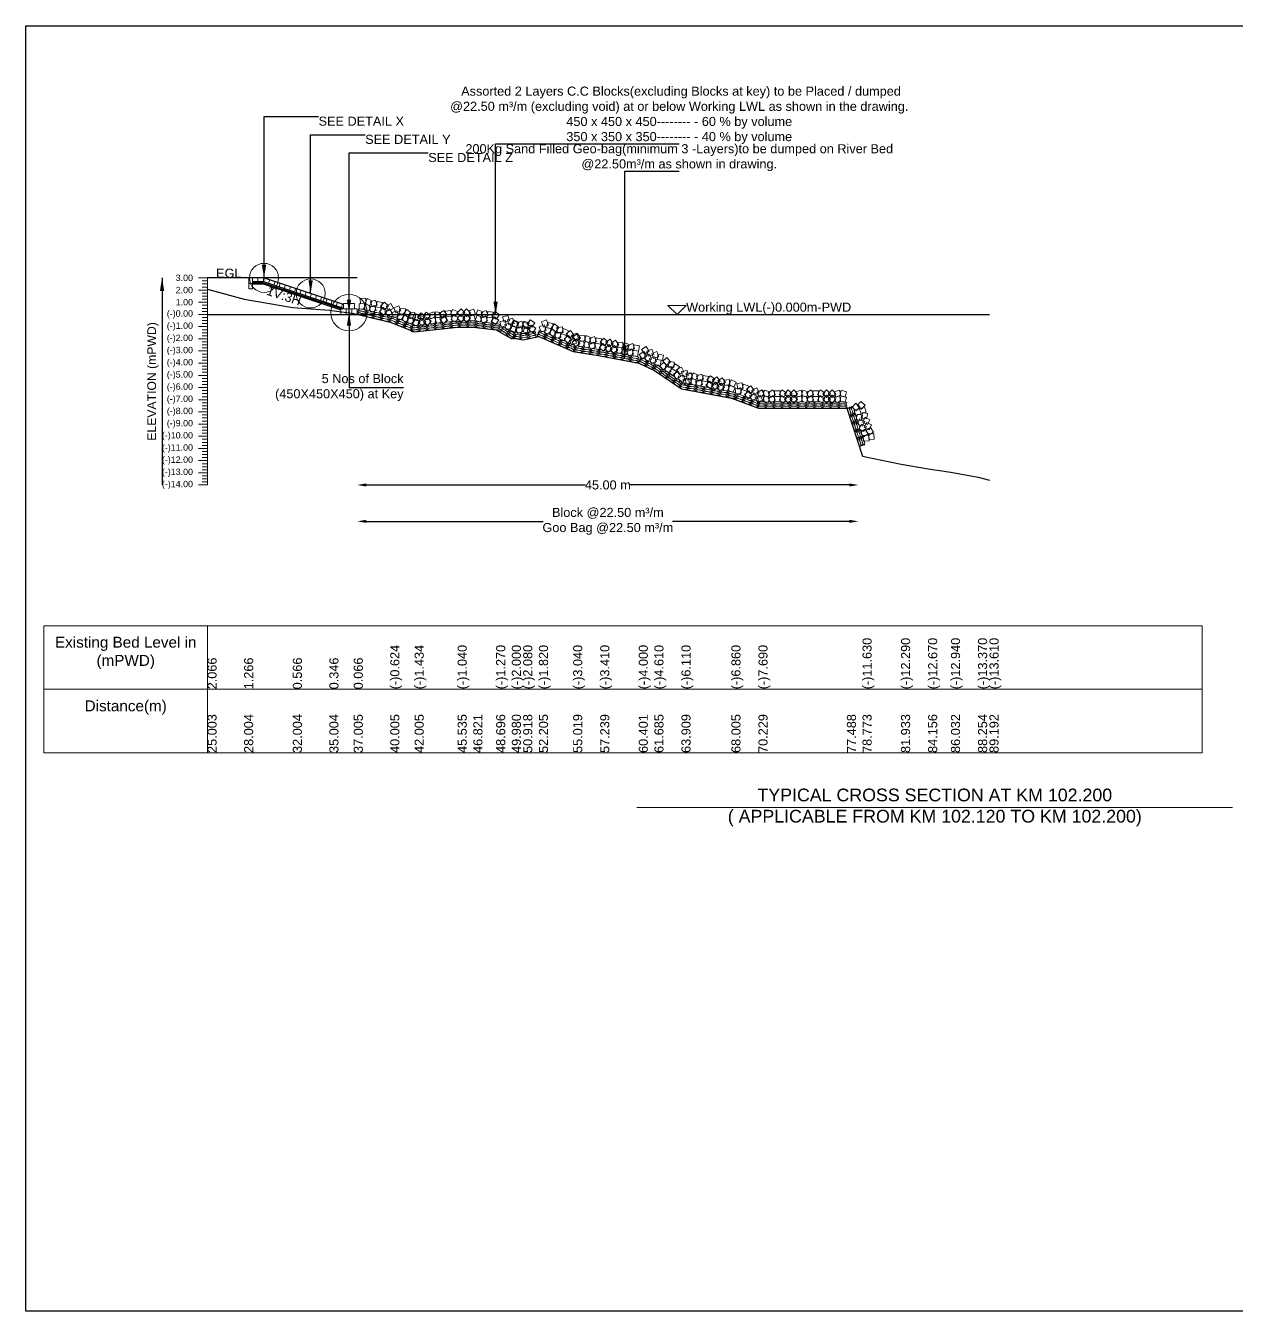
# Model space of a CAD drawing. Header units: inches. Extents: x 89000 to 845017, y -7071 to 0.
# Drawn here: x 445000 to 451658, y -7071 to 0 of the extents above; entities that cross this region are included whole.
import ezdxf

# ---------------------------------------------------------------- set-up
doc = ezdxf.new("R2010")
doc.units = ezdxf.units.IN
doc.header["$LTSCALE"] = 7
doc.header["$MEASUREMENT"] = 0
for name, color, linetype, lineweight in [('Cross section Data Border', 7, 'Continuous', 9), ('Cross Section Labels', 7, 'Continuous', 9), ('Existing_Bed_Level for Xsection', 7, 'Continuous', 25), ('Long Section Labels', 7, 'Continuous', 9)]:
    doc.layers.add(name, color=color, linetype=linetype, lineweight=lineweight)
doc.styles.get("Standard").update_dxf_attribs({"font": 'arial.ttf'})
doc.dimstyles.new('Appron Lebeling Style', dxfattribs={"dimtxt": 50, "dimasz": 50, "dimexe": 0.18, "dimexo": 0.0625, "dimgap": 0.09, "dimtad": 0, "dimtih": 1, "dimtoh": 1, "dimdec": 4, "dimzin": 0, "dimdsep": 46, "dimtxsty": 'Standard', "dimcen": 0.09, "dimse1": 1, "dimse2": 1, "dimadec": 0, "dimazin": 0, "dimtfac": 1, "dimtdec": 4, "dimtofl": 0, "dimtmove": 0, "dimatfit": 3, "dimfxl": 1, "dimtolj": 1, "dimtzin": 0, "dimarcsym": 0})
doc.dimstyles.get("Standard").update_dxf_attribs({"dimtxt": 0.18, "dimasz": 0.18, "dimexe": 0.18, "dimexo": 0.0625, "dimgap": 0.09, "dimtad": 0, "dimtih": 1, "dimtoh": 1, "dimdec": 4, "dimzin": 0, "dimdsep": 46, "dimtxsty": 'Standard', "dimcen": 0.09, "dimadec": 0, "dimazin": 0, "dimtfac": 1, "dimtdec": 4, "dimtofl": 0, "dimtmove": 0, "dimatfit": 3, "dimfxl": 1, "dimtolj": 1, "dimtzin": 0, "dimarcsym": 0})

# ---------------------------------------------------------------- blocks, each defined once
blk = doc.blocks.new('*D39')
at = {"layer": 'Cross Section Labels', "color": 0, "lineweight": -2, "transparency": 16777216}
for p, q in [((446873.3, -2526.1), (448078.1, -2526.1)), ((449530.1, -2526.1), (448325.3, -2526.1))]:
    blk.add_line(p, q, dxfattribs=at)
at = {"layer": 'Cross Section Labels', "color": 0, "transparency": 16777216}
for points in [[(446873.3, -2517.8), (446873.3, -2534.5), (446823.3, -2526.1)], [(449530.1, -2517.8), (449530.1, -2534.5), (449580.1, -2526.1)]]:
    blk.add_solid(points, dxfattribs=at)
at = {"layer": 'Defpoints', "color": 0, "transparency": 16777216}
for p in [(446823.3, -1588.1), (449580.1, -2298.4), (449580.1, -2526.1)]:
    blk.add_point(p, dxfattribs=at)
at = {"layer": 'Cross Section Labels', "color": 0, "transparency": 16777216, "insert": (448201.7, -2526.1), "char_height": 50, "attachment_point": 5}
blk.add_mtext('\\A1;45.00 m', dxfattribs=at)
blk = doc.blocks.new('*D40')
at = {"layer": 'Cross Section Labels', "color": 0, "lineweight": -2, "transparency": 16777216}
for p, q in [((446873.3, -2726.1), (447846.1, -2726.1)), ((449530.1, -2726.1), (448557.3, -2726.1))]:
    blk.add_line(p, q, dxfattribs=at)
at = {"layer": 'Cross Section Labels', "color": 0, "transparency": 16777216}
for points in [[(446873.3, -2717.8), (446873.3, -2734.5), (446823.3, -2726.1)], [(449530.1, -2717.8), (449530.1, -2734.5), (449580.1, -2726.1)]]:
    blk.add_solid(points, dxfattribs=at)
at = {"layer": 'Defpoints', "color": 0, "transparency": 16777216}
for p in [(446823.3, -1588.1), (449580.1, -2298.4), (449580.1, -2726.1)]:
    blk.add_point(p, dxfattribs=at)
at = {"layer": 'Cross Section Labels', "color": 0, "transparency": 16777216, "insert": (448201.7, -2726.1), "char_height": 50, "attachment_point": 5}
blk.add_mtext('\\A1;Block @22.50 m³/m ^JGoo Bag @22.50 m³/m ', dxfattribs=at)

msp = doc.modelspace()

# ---------------------------------------------------------------- linework, layer by layer
msp.add_lwpolyline([(445000, 0), (455000, 0), (455000, -7071), (445000, -7071)], close=True)
at = {"layer": 'Cross section Data Border'}
msp.add_lwpolyline([(445100, -3300), (451470.26635, -3300), (451470.26635, -4000), (445100, -4000)], close=True, dxfattribs=at)
for points in [[(446000, -3300), (446000, -4000)], [(445100, -3650), (451470.26635, -3650)]]:
    msp.add_lwpolyline(points, dxfattribs=at)
at = {"layer": 'Cross Section Labels'}
msp.add_lwpolyline([(448582.33022, -1588.13), (448632.33022, -1538.13), (448532.33022, -1538.13)], close=True, dxfattribs=at)
msp.add_lwpolyline([(448362, -4300), (450000, -4300), (451638, -4300)], dxfattribs=at)
for centre, radius in [((446310.78022, -1387.13), 80), ((446567.05522, -1472.555), 80), ((446778.10522, -1578.08), 100)]:
    msp.add_circle(centre, radius, dxfattribs=at)
at = {"layer": 'Existing_Bed_Level for Xsection'}
for points in [[(446823.33022, -1387.13), (446000, -1387.13)], [(446747.95522, -1532.855), (446313.87462, -1388.16147), (446310.78022, -1387.13), (446307.51844, -1387.13), (446247.21844, -1387.13)], [(446247.21844, -1407.23), (446307.51844, -1407.23), (446747.95522, -1554.04226)], [(446247.21844, -1413.93), (446306.43118, -1413.93), (446738.58118, -1557.98)], [(446000, -1449.708), (446201.02542, -1503.308), (446469.05932, -1550.208), (446670.08475, -1564.948), (446804.1017, -1583.708), (447005.12712, -1629.938), (447139.14407, -1684.208), (447375.61637, -1657.81), (447461.77117, -1657.81), (447587.41163, -1673.22), (447673.47948, -1722.13), (447673.47948, -1716.1), (447736.26926, -1727.49), (447822.52442, -1710.07), (448011.02882, -1791.81), (448159.831, -1816.6), (448371.62627, -1856.13), (448457.65525, -1897), (448606.66202, -1997.5), (448881.15125, -2047.75), (449030.10324, -2103.36), (449516.47151, -2103.36), (449602.55129, -2367.34), (449814.29022, -2411.56), (449963.27166, -2437.02), (450088.90177, -2455.11), (450237.79679, -2483.92), (450300.68548, -2500)], [(446247.21844, -1420.63), (446305.34392, -1420.63), (446732.88022, -1563.1421)], [(446000, -1588.13), (450300.68548, -1588.13)]]:
    msp.add_lwpolyline(points, dxfattribs=at)
at = {"layer": 'Long Section Labels'}
for points in [[(446000, -1387.13), (445950, -1387.13)], [(446000, -1403.88), (445970, -1403.88)], [(446000, -2526.13), (446000, -2459.13), (446000, -2392.13), (446000, -2325.13), (446000, -2258.13), (446000, -2191.13), (446000, -2124.13), (446000, -2057.13), (446000, -1990.13), (446000, -1923.13), (446000, -1856.13), (446000, -1789.13), (446000, -1722.13), (446000, -1655.13), (446000, -1588.13), (446000, -1521.13), (446000, -1454.13), (446000, -1387.13)], [(446000, -1454.13), (445950, -1454.13)], [(446000, -1420.63), (445970, -1420.63)], [(446000, -1437.38), (445970, -1437.38)], [(446000, -1470.88), (445970, -1470.88)], [(446000, -1521.13), (445950, -1521.13)], [(446000, -1487.63), (445970, -1487.63)], [(446000, -1504.38), (445970, -1504.38)], [(446000, -1537.88), (445970, -1537.88)], [(446000, -1554.63), (445970, -1554.63)], [(446000, -1588.13), (445950, -1588.13)], [(446000, -1571.38), (445970, -1571.38)], [(446000, -1604.88), (445970, -1604.88)], [(446000, -1621.63), (445970, -1621.63)], [(446000, -1655.13), (445950, -1655.13)], [(446000, -1638.38), (445970, -1638.38)], [(446000, -1671.88), (445970, -1671.88)], [(446000, -1688.63), (445970, -1688.63)], [(446000, -1722.13), (445950, -1722.13)], [(446000, -1705.38), (445970, -1705.38)], [(446000, -1738.88), (445970, -1738.88)], [(446000, -1755.63), (445970, -1755.63)], [(446000, -1789.13), (445950, -1789.13)], [(446000, -1772.38), (445970, -1772.38)], [(446000, -1805.88), (445970, -1805.88)], [(446000, -1822.63), (445970, -1822.63)], [(446000, -1856.13), (445950, -1856.13)], [(446000, -1839.38), (445970, -1839.38)], [(446000, -1872.88), (445970, -1872.88)], [(446000, -1889.63), (445970, -1889.63)], [(446000, -1906.38), (445970, -1906.38)], [(446000, -1923.13), (445950, -1923.13)], [(446000, -1939.88), (445970, -1939.88)], [(446000, -1956.63), (445970, -1956.63)], [(446000, -1973.38), (445970, -1973.38)], [(446000, -1990.13), (445950, -1990.13)], [(446000, -2006.88), (445970, -2006.88)], [(446000, -2023.63), (445970, -2023.63)], [(446000, -2040.38), (445970, -2040.38)], [(446000, -2057.13), (445950, -2057.13)], [(446000, -2073.88), (445970, -2073.88)], [(446000, -2090.63), (445970, -2090.63)], [(446000, -2107.38), (445970, -2107.38)], [(446000, -2124.13), (445950, -2124.13)], [(446000, -2191.13), (445950, -2191.13)], [(446000, -2140.88), (445970, -2140.88)], [(446000, -2157.63), (445970, -2157.63)], [(446000, -2174.38), (445970, -2174.38)], [(446000, -2258.13), (445950, -2258.13)], [(446000, -2207.88), (445970, -2207.88)], [(446000, -2224.63), (445970, -2224.63)], [(446000, -2241.38), (445970, -2241.38)], [(446000, -2325.13), (445950, -2325.13)], [(446000, -2274.88), (445970, -2274.88)], [(446000, -2291.63), (445970, -2291.63)], [(446000, -2308.38), (445970, -2308.38)], [(446000, -2392.13), (445950, -2392.13)], [(446000, -2341.88), (445970, -2341.88)], [(446000, -2358.63), (445970, -2358.63)], [(446000, -2375.38), (445970, -2375.38)], [(446000, -2459.13), (445950, -2459.13)], [(446000, -2408.88), (445970, -2408.88)], [(446000, -2425.63), (445970, -2425.63)], [(446000, -2442.38), (445970, -2442.38)], [(446000, -2526.13), (445950, -2526.13)], [(446000, -2475.88), (445970, -2475.88)], [(446000, -2492.63), (445970, -2492.63)], [(446000, -2509.38), (445970, -2509.38)]]:
    msp.add_lwpolyline(points, dxfattribs=at)
for points in [[(446247.21844, -1387.13), (446227.11844, -1387.13), (446227.11844, -1417.28), (446247.21844, -1417.28)], [(446277.36844, -1387.13), (446247.21844, -1387.13), (446247.21844, -1407.23), (446277.36844, -1407.23)], [(446307.51844, -1387.13), (446277.36844, -1387.13), (446277.36844, -1407.23), (446307.51844, -1407.23)], [(446342.47742, -1397.69573), (446313.87462, -1388.16147), (446307.51844, -1407.23), (446336.12124, -1416.76427)], [(446371.08022, -1407.23), (446342.47742, -1397.69573), (446336.12124, -1416.76427), (446364.72404, -1426.29853)], [(446399.68302, -1416.76427), (446371.08022, -1407.23), (446364.72404, -1426.29853), (446393.32684, -1435.8328)], [(446247.21844, -1417.28), (446227.11844, -1417.28), (446227.11844, -1447.43), (446247.21844, -1447.43)], [(446428.28582, -1426.29853), (446399.68302, -1416.76427), (446393.32684, -1435.8328), (446421.92964, -1445.36707)], [(446456.88862, -1435.8328), (446428.28582, -1426.29853), (446421.92964, -1445.36707), (446450.53244, -1454.90134)], [(446485.49142, -1445.36707), (446456.88862, -1435.8328), (446450.53244, -1454.90134), (446479.13525, -1464.4356)], [(446514.09423, -1454.90134), (446485.49142, -1445.36707), (446479.13525, -1464.4356), (446507.73805, -1473.96987)], [(446542.69703, -1464.4356), (446514.09423, -1454.90134), (446507.73805, -1473.96987), (446536.34085, -1483.50414)], [(446571.29983, -1473.96987), (446542.69703, -1464.4356), (446536.34085, -1483.50414), (446564.94365, -1493.0384)], [(446599.90263, -1483.50414), (446571.29983, -1473.96987), (446564.94365, -1493.0384), (446593.54645, -1502.57267)], [(446628.50543, -1493.0384), (446599.90263, -1483.50414), (446593.54645, -1502.57267), (446622.14925, -1512.10694)], [(446657.10823, -1502.57267), (446628.50543, -1493.0384), (446622.14925, -1512.10694), (446650.75205, -1521.64121)], [(446685.71103, -1512.10694), (446657.10823, -1502.57267), (446650.75205, -1521.64121), (446679.35486, -1531.17547)], [(446714.31384, -1521.64121), (446685.71103, -1512.10694), (446679.35486, -1531.17547), (446707.95766, -1540.70974)], [(446742.91664, -1531.17547), (446714.31384, -1521.64121), (446707.95766, -1540.70974), (446736.56046, -1550.24401)], [(446778.10522, -1527.83), (446747.95522, -1527.83), (446747.95522, -1557.98), (446778.10522, -1557.98)], [(446808.25522, -1527.83), (446778.10522, -1527.83), (446778.10522, -1557.98), (446808.25522, -1557.98)], [(446863.58184, -1527.90912), (446833.45134, -1528.99306), (446834.53527, -1559.12357), (446864.66578, -1558.03963)], [(446870.33909, -1498.5261), (446840.20858, -1499.61003), (446841.29251, -1529.74054), (446871.42302, -1528.65661)], [(446898.82524, -1544.02716), (446872.19515, -1529.88993), (446858.05793, -1556.52002), (446884.68802, -1570.65724)], [(446905.58248, -1514.64413), (446878.95239, -1500.50691), (446864.81517, -1527.13699), (446891.44526, -1541.27422)], [(446917.82863, -1538.2045), (446888.99828, -1547.0268), (446897.82059, -1575.85716), (446926.65094, -1567.03485)], [(446924.58587, -1508.82147), (446895.75552, -1517.64378), (446904.57783, -1546.47413), (446933.40818, -1537.65183)], [(446955.27777, -1552.47518), (446925.89474, -1545.71794), (446919.1375, -1575.10096), (446948.52053, -1581.8582)], [(446962.03501, -1523.09215), (446932.65198, -1516.33491), (446925.89474, -1545.71794), (446955.27777, -1552.47518)], [(446987.89584, -1569.77037), (446965.81572, -1549.24013), (446945.28548, -1571.32025), (446967.3656, -1591.85049)], [(446994.65308, -1540.38734), (446972.57296, -1519.8571), (446952.04272, -1541.93723), (446974.12284, -1562.46746)], [(447007.51729, -1527.14449), (446981.9559, -1543.13316), (446997.94456, -1568.69456), (447023.50596, -1552.70589)], [(447063.43416, -1567.88247), (447051.66457, -1540.1246), (447023.9067, -1551.89419), (447035.67629, -1579.65206)], [(447088.42364, -1558.08938), (447058.50056, -1554.3973), (447054.80847, -1584.32038), (447084.73156, -1588.01246)], [(446763.03022, -1557.98), (446732.88022, -1557.98), (446732.88022, -1588.13), (446763.03022, -1588.13)], [(446793.18022, -1557.98), (446763.03022, -1557.98), (446763.03022, -1588.13), (446793.18022, -1588.13)], [(446823.33022, -1557.98), (446793.18022, -1557.98), (446793.18022, -1588.13), (446823.33022, -1588.13)], [(447000.76005, -1556.52752), (446975.19865, -1572.51619), (446991.18732, -1598.07758), (447016.74872, -1582.08891)], [(447052.11761, -1595.8281), (447040.34802, -1568.07023), (447012.59015, -1579.83982), (447024.35974, -1607.59769)], [(447077.10709, -1586.03501), (447047.18401, -1582.34293), (447043.49192, -1612.26601), (447073.41501, -1615.95809)], [(447109.35987, -1607.52097), (447085.29904, -1589.35233), (447067.13041, -1613.41315), (447091.19123, -1631.58179)], [(447120.67642, -1579.57534), (447096.61559, -1561.4067), (447078.44696, -1585.46752), (447102.50778, -1603.63616)], [(447129.04471, -1604.77515), (447099.18231, -1608.92967), (447103.33683, -1638.79206), (447133.19922, -1634.63755)], [(447140.36125, -1576.82952), (447110.49886, -1580.98404), (447114.65338, -1610.84643), (447144.51577, -1606.69192)], [(447163.76749, -1624.78562), (447135.82186, -1613.46907), (447124.50531, -1641.4147), (447152.45094, -1652.73125)], [(447165.68276, -1595.79273), (447138.05358, -1583.72414), (447125.98499, -1611.35332), (447153.61417, -1623.42191)], [(447169.0277, -1625.75661), (447141.39852, -1613.68802), (447129.32993, -1641.3172), (447156.95911, -1653.38579)], [(447175.08404, -1596.83999), (447147.13841, -1585.52344), (447135.82186, -1613.46907), (447163.76749, -1624.78562)], [(447173.44095, -1579.03949), (447154.60915, -1602.58488), (447178.15454, -1621.41669), (447196.98635, -1597.87129)], [(447176.7859, -1609.00336), (447157.95409, -1632.54876), (447181.49949, -1651.38056), (447200.33129, -1627.83517)], [(447226.94834, -1594.50947), (447203.38796, -1575.69643), (447184.57491, -1599.25681), (447208.13529, -1618.06986)], [(447230.29328, -1624.47335), (447206.7329, -1605.6603), (447187.91985, -1629.22069), (447211.48024, -1648.03374)], [(447244.26706, -1574.00482), (447216.19212, -1584.99664), (447227.18394, -1613.07158), (447255.25888, -1602.07976)], [(447247.612, -1603.96869), (447219.53706, -1614.96052), (447230.52888, -1643.03546), (447258.60383, -1632.04364)], [(447282.85835, -1577.55452), (447253.05064, -1573.02429), (447248.52041, -1602.83199), (447278.32811, -1607.36223)], [(447286.20329, -1607.5184), (447256.39558, -1602.98816), (447251.86535, -1632.79587), (447281.67306, -1637.3261)], [(447298.865, -1565.77236), (447274.5773, -1583.63656), (447292.4415, -1607.92427), (447316.72921, -1590.06006)], [(447302.20995, -1595.73623), (447277.92224, -1613.60044), (447295.78644, -1637.88814), (447320.07415, -1620.02394)], [(447338.92659, -1566.84896), (447308.96272, -1570.1939), (447312.30766, -1600.15778), (447342.27154, -1596.81284)], [(447342.27154, -1596.81284), (447312.30766, -1600.15778), (447315.65261, -1630.12166), (447345.61648, -1626.77671)], [(447375.42989, -1572.37813), (447347.80071, -1560.30954), (447335.73212, -1587.93872), (447363.3613, -1600.00731)], [(447378.77483, -1602.34201), (447351.14565, -1590.27342), (447339.07706, -1617.9026), (447366.70624, -1629.97119)], [(447394.47811, -1557.09573), (447373.15035, -1578.40651), (447394.46113, -1599.73427), (447415.78888, -1578.42349)], [(447394.47811, -1587.24573), (447373.15035, -1608.55651), (447394.46113, -1629.88427), (447415.78888, -1608.57349)], [(447445.93888, -1578.40651), (447424.61113, -1557.09573), (447403.30035, -1578.42349), (447424.62811, -1599.73427)], [(447445.93888, -1608.55651), (447424.61113, -1587.24573), (447403.30035, -1608.57349), (447424.62811, -1629.88427)], [(447465.42555, -1559.94983), (447436.30445, -1567.75907), (447444.11369, -1596.88017), (447473.23478, -1589.07093)], [(447465.42555, -1590.09983), (447436.30445, -1597.90907), (447444.11369, -1627.03017), (447473.23478, -1619.22093)], [(447510.36756, -1603.42062), (447482.41376, -1592.12428), (447471.11742, -1620.07809), (447499.07123, -1631.37443)], [(447514.038, -1573.49487), (447486.0842, -1562.19854), (447474.78786, -1590.15234), (447502.74167, -1601.44868)], [(447528.66383, -1595.65665), (447500.9051, -1607.42421), (447512.67266, -1635.18294), (447540.43139, -1623.41538)], [(447532.33427, -1565.7309), (447504.57554, -1577.49846), (447516.3431, -1605.25719), (447544.10183, -1593.48963)], [(447567.39208, -1605.96258), (447537.46633, -1602.29214), (447533.79589, -1632.21789), (447563.72164, -1635.88833)], [(447571.06252, -1576.03683), (447541.13677, -1572.36639), (447537.46633, -1602.29214), (447567.39208, -1605.96258)], [(447601.62936, -1619.7782), (447577.53726, -1601.65105), (447559.41012, -1625.74315), (447583.50221, -1643.8703)], [(447605.2998, -1589.85245), (447581.2077, -1571.72531), (447563.08056, -1595.8174), (447587.17265, -1613.94455)], [(447637.20756, -1620.35545), (447608.13573, -1628.34614), (447616.12642, -1657.41797), (447645.19825, -1649.42728)], [(447652.10374, -1594.14236), (447623.03191, -1602.13305), (447631.0226, -1631.20488), (447660.09443, -1623.21419)], [(447686.31592, -1638.09561), (447678.30208, -1609.03015), (447649.23662, -1617.04399), (447657.25046, -1646.10945)], [(447710.27158, -1631.25352), (447683.01194, -1618.37197), (447670.13039, -1645.63161), (447697.39003, -1658.51316)], [(447712.37694, -1631.67671), (447683.20009, -1624.07841), (447675.60178, -1653.25525), (447704.77863, -1660.85356)], [(447728.98316, -1624.55207), (447700.595, -1634.70762), (447710.75055, -1663.09577), (447739.1387, -1652.94023)], [(447768.28866, -1634.3836), (447739.70471, -1624.79298), (447730.11408, -1653.37693), (447758.69804, -1662.96756)], [(447774.54261, -1617.01268), (447757.85566, -1642.1238), (447782.96678, -1658.81074), (447799.65373, -1633.69962)], [(447875.07791, -1646.31121), (447863.98869, -1618.2746), (447835.95208, -1629.36382), (447847.0413, -1657.40043)], [(447671.41973, -1664.3087), (447663.40589, -1635.24324), (447634.34044, -1643.25708), (447642.35427, -1672.32254)], [(447697.48075, -1657.88981), (447668.30391, -1650.2915), (447660.7056, -1679.46834), (447689.88245, -1687.06665)], [(447704.89023, -1660.91939), (447677.63058, -1648.03783), (447664.74903, -1675.29748), (447692.00868, -1688.17903)], [(447723.6018, -1654.21794), (447695.21365, -1664.37348), (447705.36919, -1692.76164), (447733.75735, -1682.60609)], [(447761.67497, -1666.72889), (447732.00911, -1661.34753), (447726.62775, -1691.0134), (447756.29361, -1696.39476)], [(447767.05633, -1637.06303), (447737.39046, -1631.68167), (447732.00911, -1661.34753), (447761.67497, -1666.72889)], [(447774.25722, -1663.93692), (447745.67327, -1654.3463), (447736.08264, -1682.93025), (447764.6666, -1692.52088)], [(447780.51117, -1646.566), (447763.82422, -1671.67712), (447788.93534, -1688.36406), (447805.62229, -1663.25295)], [(447863.08329, -1673.97258), (447851.99406, -1645.93597), (447823.95745, -1657.02519), (447835.04667, -1685.0618)], [(447888.30414, -1664.79176), (447858.47998, -1660.37111), (447854.05933, -1690.19527), (447883.88349, -1694.61592)], [(447900.29877, -1637.13039), (447870.47461, -1632.70974), (447866.05396, -1662.5339), (447895.87812, -1666.95455)], [(447920.0234, -1687.0578), (447896.41277, -1668.30785), (447877.66282, -1691.91848), (447901.27345, -1710.66843)], [(447932.01803, -1659.39643), (447908.40739, -1640.64648), (447889.65745, -1664.25711), (447913.26808, -1683.00706)], [(447939.76934, -1684.79281), (447909.81452, -1688.21791), (447913.23961, -1718.17273), (447943.19443, -1714.74763)], [(447951.76397, -1657.13144), (447921.80915, -1660.55654), (447925.23424, -1690.51136), (447955.18906, -1687.08626)], [(447973.99385, -1705.64403), (447946.33248, -1693.6494), (447934.33785, -1721.31077), (447961.99922, -1733.3054)], [(447985.98847, -1677.98266), (447958.32711, -1665.98803), (447946.33248, -1693.6494), (447973.99385, -1705.64403)], [(448014.91195, -1700.92813), (447996.93932, -1676.72055), (447972.73174, -1694.69319), (447990.70437, -1718.90077)], [(448029.97249, -1690.24913), (448001.92705, -1701.31602), (448012.99394, -1729.36145), (448041.03938, -1718.29456)], [(448052.12743, -1718.15905), (448034.59167, -1693.63316), (448010.06577, -1711.16892), (448027.60153, -1735.69482)], [(448002.91732, -1728.5895), (447984.94469, -1704.38192), (447960.73711, -1722.35456), (447978.70974, -1746.56214)], [(448017.97786, -1717.9105), (447989.93242, -1728.97739), (448000.99931, -1757.02282), (448029.04475, -1745.95593)], [(448047.17281, -1747.89917), (448029.63705, -1723.37327), (448005.11116, -1740.90903), (448022.64692, -1765.43493)], [(448069.42758, -1732.89569), (448039.41907, -1735.81323), (448042.33661, -1765.82174), (448072.34512, -1762.9042)], [(448074.3822, -1703.15558), (448044.37369, -1706.07312), (448047.29123, -1736.08162), (448077.29973, -1733.16408)], [(448105.58746, -1746.83668), (448078.14557, -1734.34808), (448065.65696, -1761.78997), (448093.09885, -1774.27857)], [(448110.54207, -1717.09657), (448083.10018, -1704.60797), (448070.61158, -1732.04986), (448098.05347, -1744.53846)], [(448124.20082, -1739.86711), (448095.96149, -1750.42944), (448106.52382, -1778.66877), (448134.76315, -1768.10644)], [(448129.15544, -1710.127), (448100.91611, -1720.68933), (448111.47844, -1748.92866), (448139.71776, -1738.36633)], [(448162.4498, -1751.82981), (448132.70969, -1746.87519), (448127.75507, -1776.6153), (448157.49518, -1781.56992)], [(448167.40441, -1722.08969), (448137.6643, -1717.13508), (448132.70969, -1746.87519), (448162.4498, -1751.82981)], [(448197.01613, -1767.81927), (448174.10284, -1748.22326), (448154.50683, -1771.13655), (448177.42012, -1790.73256)], [(448202.54788, -1738.18108), (448179.63459, -1718.58507), (448160.03858, -1741.49836), (448182.95187, -1761.09437)], [(448209.31955, -1754.05385), (448184.44387, -1771.08978), (448201.47979, -1795.96546), (448226.35548, -1778.92954)], [(448214.8513, -1724.41566), (448189.97561, -1741.45159), (448207.01154, -1766.32728), (448231.88723, -1749.29135)], [(448255.99678, -1784.4446), (448238.94105, -1759.58248), (448214.07894, -1776.63821), (448231.13467, -1801.50033)], [(448261.52853, -1754.80641), (448244.4728, -1729.94429), (448219.61069, -1747.00002), (448236.66642, -1771.86214)], [(448284.07072, -1740.23834), (448254.01117, -1742.57204), (448256.34488, -1772.63159), (448286.40442, -1770.29788)], [(448319.95279, -1754.87955), (448292.75883, -1741.85991), (448279.73919, -1769.05387), (448306.93315, -1782.07351)], [(448338.69811, -1748.27309), (448310.25881, -1758.28452), (448320.27025, -1786.72382), (448348.70954, -1776.71238)], [(448376.70734, -1760.97698), (448347.06915, -1755.44523), (448341.5374, -1785.08342), (448371.17559, -1790.61517)], [(448429.02508, -1789.37705), (448411.89454, -1764.56642), (448387.08391, -1781.69696), (448404.21445, -1806.50758)], [(448278.53897, -1769.87653), (448248.47943, -1772.21023), (448250.81313, -1802.26978), (448280.87268, -1799.93607)], [(448314.42104, -1784.51774), (448287.22708, -1771.4981), (448274.20744, -1798.69206), (448301.4014, -1811.7117)], [(448333.16636, -1777.91128), (448304.72707, -1787.92271), (448314.7385, -1816.36201), (448343.1778, -1806.35057)], [(448371.17559, -1790.61517), (448341.5374, -1785.08342), (448336.00565, -1814.72161), (448365.64384, -1820.25336)], [(448416.0874, -1816.6101), (448398.95686, -1791.79947), (448374.14624, -1808.93001), (448391.27677, -1833.74063)], [(448431.50585, -1806.45469), (448403.09684, -1816.55174), (448413.19389, -1844.96076), (448441.6029, -1834.86371)], [(448444.44353, -1779.22164), (448416.03451, -1789.31869), (448426.13156, -1817.72771), (448454.54058, -1807.63066)], [(448468.84324, -1847.78605), (448458.72357, -1819.38508), (448430.32261, -1829.50475), (448440.44227, -1857.90572)], [(448481.78091, -1820.553), (448471.66125, -1792.15203), (448443.26028, -1802.2717), (448453.37995, -1830.67266)], [(448494.36456, -1839.47694), (448464.70984, -1834.03449), (448459.26739, -1863.68921), (448488.92211, -1869.13166)], [(448507.30223, -1812.24389), (448477.64752, -1806.80144), (448472.20506, -1836.45615), (448501.85978, -1841.89861)], [(448546.50459, -1848.30695), (448526.72831, -1825.54907), (448503.97042, -1845.32535), (448523.7467, -1868.08323)], [(448529.64565, -1873.30293), (448509.86937, -1850.54504), (448487.11149, -1870.32132), (448506.88777, -1893.07921)], [(448549.47237, -1874.69353), (448519.39701, -1872.57324), (448517.27673, -1902.64859), (448547.35208, -1904.76888)], [(448566.3313, -1849.69755), (448536.25595, -1847.57726), (448534.13566, -1877.65262), (448564.21101, -1879.77291)], [(448579.29798, -1901.46148), (448554.302, -1884.60254), (448537.44307, -1909.59852), (448562.43904, -1926.45745)], [(448596.15691, -1876.4655), (448571.16094, -1859.60656), (448554.302, -1884.60254), (448579.29798, -1901.46148)], [(448603.52862, -1929.31715), (448590.29471, -1902.22681), (448563.20438, -1915.46072), (448576.43828, -1942.55105)], [(448620.38755, -1904.32117), (448607.15365, -1877.23084), (448580.06331, -1890.46474), (448593.29722, -1917.55508)], [(448637.14951, -1896.58181), (448607.55133, -1902.32379), (448613.2933, -1931.92197), (448642.89148, -1926.17999)], [(448663.42659, -1908.40526), (448633.37529, -1910.84286), (448635.8129, -1940.89416), (448665.8642, -1938.45656)], [(448620.29058, -1921.57779), (448590.6924, -1927.31976), (448596.43437, -1956.91794), (448626.03255, -1951.17597)], [(448651.03802, -1968.02083), (448645.27248, -1938.42723), (448615.67888, -1944.19277), (448621.44442, -1973.78637)], [(448657.99734, -1938.06239), (448627.94604, -1940.5), (448630.38365, -1970.5513), (448660.43494, -1968.11369)], [(448667.89695, -1943.02486), (448662.13141, -1913.43126), (448632.53781, -1919.1968), (448638.30335, -1948.7904)], [(448693.92981, -1952.57947), (448666.691, -1939.65392), (448653.76545, -1966.89273), (448681.00426, -1979.81828)], [(448699.35906, -1922.92233), (448672.12025, -1909.99678), (448659.1947, -1937.23559), (448686.43351, -1950.16114)], [(448712.65218, -1945.90824), (448684.24766, -1956.01794), (448694.35735, -1984.42245), (448722.76187, -1974.31276)], [(448718.08143, -1916.25111), (448689.67691, -1926.3608), (448699.7866, -1954.76532), (448728.19112, -1944.65563)], [(448750.70509, -1958.48066), (448721.04796, -1953.05141), (448715.61871, -1982.70854), (448745.27584, -1988.1378)], [(448756.13435, -1928.82352), (448726.47721, -1923.39427), (448721.04796, -1953.05141), (448750.70509, -1958.48066)], [(448784.06783, -1974.29174), (448761.08693, -1954.77506), (448741.57025, -1977.75596), (448764.55115, -1997.27264)], [(448789.49708, -1944.63461), (448766.51618, -1925.11793), (448746.9995, -1948.09883), (448769.9804, -1967.61551)], [(448796.32358, -1960.48387), (448771.50694, -1977.60569), (448788.62876, -2002.42234), (448813.4454, -1985.30051)], [(448801.75283, -1930.82674), (448776.93619, -1947.94856), (448794.05801, -1972.7652), (448818.87466, -1955.64338)], [(448843.1056, -1990.71307), (448825.96402, -1965.91007), (448801.16102, -1983.05165), (448818.3026, -2007.85465)], [(448848.53485, -1961.05593), (448831.39327, -1936.25293), (448806.59027, -1953.39451), (448823.73185, -1978.19751)], [(448865.59729, -1976.06716), (448835.54599, -1978.50476), (448837.9836, -2008.55606), (448868.0349, -2006.11845)], [(448871.02654, -1946.41002), (448840.97524, -1948.84762), (448843.41285, -1978.89892), (448873.46415, -1976.46132)], [(448901.52976, -1990.58423), (448874.29095, -1977.65868), (448861.3654, -2004.89749), (448888.60421, -2017.82304)], [(448906.95901, -1960.92709), (448879.7202, -1948.00154), (448866.79465, -1975.24035), (448894.03346, -1988.1659)], [(448941.385, -1963.51236), (448911.64788, -1968.4849), (448916.62043, -1998.22202), (448946.35755, -1993.24948)], [(448976.6439, -1982.56229), (448948.39821, -1972.01699), (448937.85291, -2000.26269), (448966.0986, -2010.80798)], [(448930.8397, -1991.75805), (448901.10258, -1996.7306), (448906.07513, -2026.46772), (448935.81225, -2021.49517)], [(448966.0986, -2010.80798), (448937.85291, -2000.26269), (448927.30761, -2028.50838), (448955.55331, -2039.05368)], [(448996.17211, -2032.22402), (448976.96935, -2008.98017), (448953.7255, -2028.18293), (448972.92826, -2051.42678)], [(449006.7174, -2003.97833), (448987.51464, -1980.73448), (448964.2708, -1999.93724), (448983.47356, -2023.18109)], [(449010.6591, -2020.77902), (448983.22475, -2033.28417), (448995.72989, -2060.71853), (449023.16425, -2048.21338)], [(449021.2044, -1992.53333), (448993.77004, -2005.03848), (449006.27519, -2032.47283), (449033.70954, -2019.96768)], [(449051.41588, -2058.74277), (449038.88889, -2031.31838), (449011.4645, -2043.84537), (449023.99149, -2071.26976)], [(449061.96118, -2030.49708), (449049.43419, -2003.07269), (449022.0098, -2015.59968), (449034.53679, -2043.02407)], [(449053.95104, -2005.49983), (449024.82994, -2013.30907), (449032.63918, -2042.43017), (449061.76028, -2034.62093)], [(449053.95104, -2035.64983), (449024.82994, -2043.45907), (449032.63918, -2072.58017), (449061.76028, -2064.77093)], [(449091.91028, -2013.30907), (449062.78918, -2005.49983), (449054.97994, -2034.62093), (449084.10104, -2042.43017)], [(449091.91028, -2043.45907), (449062.78918, -2035.64983), (449054.97994, -2064.77093), (449084.10104, -2072.58017)], [(449109.12527, -2003.37547), (449083.00559, -2018.43484), (449098.06495, -2044.55453), (449124.18464, -2029.49516)], [(449109.12527, -2033.52547), (449083.00559, -2048.58484), (449098.06495, -2074.70453), (449124.18464, -2059.64516)], [(449148.82011, -2008.89), (449118.67011, -2008.89), (449118.67011, -2039.04), (449148.82011, -2039.04)], [(449148.82011, -2039.04), (449118.67011, -2039.04), (449118.67011, -2069.19), (449148.82011, -2069.19)], [(449184.48464, -2018.43484), (449158.36495, -2003.37547), (449143.30559, -2029.49516), (449169.42527, -2044.55453)], [(449184.48464, -2048.58484), (449158.36495, -2033.52547), (449143.30559, -2059.64516), (449169.42527, -2074.70453)], [(449194.0536, -2002.64573), (449172.72584, -2023.95651), (449194.03662, -2045.28427), (449215.36438, -2023.97349)], [(449194.0536, -2032.79573), (449172.72584, -2054.10651), (449194.03662, -2075.43427), (449215.36438, -2054.12349)], [(449245.51438, -2023.95651), (449224.18662, -2002.64573), (449202.87584, -2023.97349), (449224.2036, -2045.28427)], [(449245.51438, -2054.10651), (449224.18662, -2032.79573), (449202.87584, -2054.12349), (449224.2036, -2075.43427)], [(449265.00104, -2005.49983), (449235.87994, -2013.30907), (449243.68918, -2042.43017), (449272.81028, -2034.62093)], [(449265.00104, -2035.64983), (449235.87994, -2043.45907), (449243.68918, -2072.58017), (449272.81028, -2064.77093)], [(449302.96028, -2013.30907), (449273.83918, -2005.49983), (449266.02994, -2034.62093), (449295.15104, -2042.43017)], [(449302.96028, -2043.45907), (449273.83918, -2035.64983), (449266.02994, -2064.77093), (449295.15104, -2072.58017)], [(449320.17527, -2003.37547), (449294.05559, -2018.43484), (449309.11495, -2044.55453), (449335.23464, -2029.49516)], [(449320.17527, -2033.52547), (449294.05559, -2048.58484), (449309.11495, -2074.70453), (449335.23464, -2059.64516)], [(449359.87011, -2008.89), (449329.72011, -2008.89), (449329.72011, -2039.04), (449359.87011, -2039.04)], [(449359.87011, -2039.04), (449329.72011, -2039.04), (449329.72011, -2069.19), (449359.87011, -2069.19)], [(449395.53464, -2018.43484), (449369.41495, -2003.37547), (449354.35559, -2029.49516), (449380.47527, -2044.55453)], [(449395.53464, -2048.58484), (449369.41495, -2033.52547), (449354.35559, -2059.64516), (449380.47527, -2074.70453)], [(449405.1036, -2002.64573), (449383.77584, -2023.95651), (449405.08662, -2045.28427), (449426.41438, -2023.97349)], [(449405.1036, -2032.79573), (449383.77584, -2054.10651), (449405.08662, -2075.43427), (449426.41438, -2054.12349)], [(449456.56438, -2023.95651), (449435.23662, -2002.64573), (449413.92584, -2023.97349), (449435.2536, -2045.28427)], [(449456.56438, -2054.10651), (449435.23662, -2032.79573), (449413.92584, -2054.12349), (449435.2536, -2075.43427)], [(449476.05104, -2005.49983), (449446.92994, -2013.30907), (449454.73918, -2042.43017), (449483.86028, -2034.62093)], [(449476.05104, -2035.64983), (449446.92994, -2043.45907), (449454.73918, -2072.58017), (449483.86028, -2064.77093)], [(449514.01028, -2013.30907), (449484.88918, -2005.49983), (449477.07994, -2034.62093), (449506.20104, -2042.43017)], [(449514.01028, -2043.45907), (449484.88918, -2035.64983), (449477.07994, -2064.77093), (449506.20104, -2072.58017)], [(449587.43927, -2095.73686), (449565.02428, -2075.57275), (449544.86018, -2097.98774), (449567.27516, -2118.15184)], [(449594.50257, -2135.18556), (449585.15551, -2106.52103), (449556.49099, -2115.86809), (449565.83805, -2144.53261)], [(449616.10379, -2086.3898), (449593.68881, -2066.2257), (449573.52471, -2088.64068), (449595.93969, -2108.80478)], [(449623.1671, -2125.8385), (449613.82004, -2097.17397), (449585.15551, -2106.52103), (449594.50257, -2135.18556)], [(449596.48466, -2172.05199), (449602.70447, -2142.55052), (449573.20301, -2136.33071), (449566.9832, -2165.83218)], [(449614.4624, -2176.25458), (449587.5896, -2162.58436), (449573.91938, -2189.45717), (449600.79219, -2203.12738)], [(449610.15539, -2231.78665), (449623.8042, -2204.90296), (449596.92051, -2191.25415), (449583.2717, -2218.13784)], [(449625.14919, -2162.70493), (449631.369, -2133.20346), (449601.86754, -2126.98365), (449595.64772, -2156.48512)], [(449643.12693, -2166.90752), (449616.25412, -2153.23731), (449602.58391, -2180.11011), (449629.45672, -2193.78033)], [(449638.81991, -2222.43959), (449652.46872, -2195.55591), (449625.58504, -2181.9071), (449611.93623, -2208.79078)], [(449633.74394, -2244.5913), (449617.29138, -2219.32599), (449592.02607, -2235.77855), (449608.47863, -2261.04386)], [(449638.08753, -2283.10131), (449636.48393, -2252.99399), (449606.3766, -2254.59759), (449607.9802, -2284.70491)], [(449662.40847, -2235.24424), (449645.95591, -2209.97893), (449620.6906, -2226.43149), (449637.14316, -2251.6968)], [(449666.75205, -2273.75426), (449665.14845, -2243.64693), (449635.04113, -2245.25053), (449636.64473, -2275.35786)]]:
    msp.add_lwpolyline(points, close=True, dxfattribs=at)
for centre, major_axis in [((446846.33697, -1587.57723), (21.73038, -4.99736)), ((446848.8897, -1576.47697), (21.73038, -4.99736)), ((446851.44244, -1565.37672), (21.73038, -4.99736)), ((446889.79773, -1597.57194), (21.73038, -4.99736)), ((446892.35046, -1586.47168), (21.73038, -4.99736)), ((446894.9032, -1575.37143), (21.73038, -4.99736)), ((446933.25849, -1607.56665), (21.73038, -4.99736)), ((446935.81122, -1596.46639), (21.73038, -4.99736)), ((446938.36396, -1585.36614), (21.73038, -4.99736)), ((446976.71924, -1617.56136), (21.73038, -4.99736)), ((446979.27198, -1606.46111), (21.73038, -4.99736)), ((446981.82472, -1595.36085), (21.73038, -4.99736)), ((447020.36727, -1629.96525), (20.66735, -8.36922)), ((447024.64241, -1619.40802), (20.66735, -8.36922)), ((447028.91755, -1608.85078), (20.66735, -8.36922)), ((447065.9771, -1636.14645), (20.66735, -8.36922)), ((447070.25224, -1625.58921), (20.66735, -8.36922)), ((447360.89731, -1630.80125), (22.15995, 2.47377)), ((447408.57982, -1629.335), (22.2976, 0)), ((447453.17502, -1629.335), (22.2976, 0)), ((447061.70196, -1646.70369), (20.66735, -8.36922)), ((447103.03665, -1663.44212), (20.66735, -8.36922)), ((447107.31179, -1652.88488), (20.66735, -8.36922)), ((447111.58693, -1642.32764), (20.66735, -8.36922)), ((447139.2978, -1655.53896), (22.15995, 2.47377)), ((447140.56145, -1666.85865), (22.15995, 2.47377)), ((447141.82509, -1678.17834), (22.15995, 2.47377)), ((447183.6177, -1650.59142), (22.15995, 2.47377)), ((447184.88135, -1661.91111), (22.15995, 2.47377)), ((447186.14499, -1673.23079), (22.15995, 2.47377)), ((447227.9376, -1645.64388), (22.15995, 2.47377)), ((447229.20125, -1656.96356), (22.15995, 2.47377)), ((447230.4649, -1668.28325), (22.15995, 2.47377)), ((447272.25751, -1640.69634), (22.15995, 2.47377)), ((447273.52115, -1652.01602), (22.15995, 2.47377)), ((447274.7848, -1663.33571), (22.15995, 2.47377)), ((447316.57741, -1635.74879), (22.15995, 2.47377)), ((447317.84105, -1647.06848), (22.15995, 2.47377)), ((447319.1047, -1658.38817), (22.15995, 2.47377)), ((447362.16095, -1642.12094), (22.15995, 2.47377)), ((447363.4246, -1653.44062), (22.15995, 2.47377)), ((447408.57982, -1640.725), (22.2976, 0)), ((447408.57982, -1652.115), (22.2976, 0)), ((447453.17502, -1640.725), (22.2976, 0)), ((447453.17502, -1652.115), (22.2976, 0)), ((447498.19577, -1656.53986), (22.13175, -2.71449)), ((447499.58238, -1645.23458), (22.13175, -2.71449)), ((447500.96899, -1633.92929), (22.13175, -2.71449)), ((447542.45927, -1661.96885), (22.13175, -2.71449)), ((447543.84588, -1650.66356), (22.13175, -2.71449)), ((447545.23249, -1639.35828), (22.13175, -2.71449)), ((447586.72278, -1667.39784), (22.13175, -2.71449)), ((447588.10939, -1656.09255), (22.13175, -2.71449)), ((447589.496, -1644.78727), (22.13175, -2.71449)), ((447627.78675, -1689.61375), (19.38604, -11.01655)), ((447633.41419, -1679.71102), (19.38604, -11.01655)), ((447639.04164, -1669.8083), (19.38604, -11.01655)), ((447672.18627, -1701.74413), (19.38604, -11.01655)), ((447677.81372, -1691.84141), (19.38604, -11.01655)), ((447703.45827, -1704.1743), (21.93955, -3.97981)), ((447705.49122, -1692.9672), (21.93955, -3.97981)), ((447738.62055, -1697.96523), (21.85632, 4.41408)), ((447782.3332, -1689.13707), (21.85632, 4.41408)), ((447784.58798, -1700.30166), (21.85632, 4.41408)), ((447833.36216, -1708.56214), (20.45712, -8.87069)), ((447837.89346, -1698.11229), (20.45712, -8.87069)), ((447842.42477, -1687.66244), (20.45712, -8.87069)), ((447883.33901, -1705.40382), (20.45712, -8.87069)), ((447666.55882, -1711.64686), (19.38604, -11.01655)), ((447701.42531, -1715.3814), (21.93955, -3.97981)), ((447740.87534, -1709.12982), (21.85632, 4.41408)), ((447743.13013, -1720.29441), (21.85632, 4.41408)), ((447786.84277, -1711.46625), (21.85632, 4.41408)), ((447874.2764, -1726.30353), (20.45712, -8.87069)), ((447878.8077, -1715.85368), (20.45712, -8.87069)), ((447915.19064, -1744.04492), (20.45712, -8.87069)), ((447919.72194, -1733.59506), (20.45712, -8.87069)), ((447924.25325, -1723.14521), (20.45712, -8.87069)), ((447956.10488, -1761.7863), (20.45712, -8.87069)), ((447960.63618, -1751.33645), (20.45712, -8.87069)), ((447965.16749, -1740.8866), (20.45712, -8.87069)), ((448001.55042, -1769.07784), (20.45712, -8.87069)), ((448006.08173, -1758.62799), (20.45712, -8.87069)), ((448042.19867, -1768.13535), (21.99447, -3.66421)), ((447997.01912, -1779.52769), (20.45712, -8.87069)), ((448038.45518, -1790.60566), (21.99447, -3.66421)), ((448040.32692, -1779.37051), (21.99447, -3.66421)), ((448082.44411, -1797.93409), (21.99447, -3.66421)), ((448084.31585, -1786.69893), (21.99447, -3.66421)), ((448086.1876, -1775.46378), (21.99447, -3.66421)), ((448126.43304, -1805.26251), (21.99447, -3.66421)), ((448128.30478, -1794.02736), (21.99447, -3.66421)), ((448130.17653, -1782.7922), (21.99447, -3.66421)), ((448170.4979, -1812.79755), (21.91909, -4.09103)), ((448172.58767, -1801.6009), (21.91909, -4.09103)), ((448174.67744, -1790.40425), (21.91909, -4.09103)), ((448214.33607, -1820.97962), (21.91909, -4.09103)), ((448216.42584, -1809.78297), (21.91909, -4.09103)), ((448218.51561, -1798.58632), (21.91909, -4.09103)), ((448258.17425, -1829.16169), (21.91909, -4.09103)), ((448260.26402, -1817.96504), (21.91909, -4.09103)), ((448262.35379, -1806.76839), (21.91909, -4.09103)), ((448302.01242, -1837.34375), (21.91909, -4.09103)), ((448304.1022, -1826.1471), (21.91909, -4.09103)), ((448306.19197, -1814.95045), (21.91909, -4.09103)), ((448345.8506, -1845.52582), (21.91909, -4.09103)), ((448347.94037, -1834.32917), (21.91909, -4.09103)), ((448350.03014, -1823.13252), (21.91909, -4.09103)), ((448394.59426, -1848.12648), (20.14035, -9.56813)), ((448399.48183, -1837.83843), (20.14035, -9.56813)), ((448389.70669, -1858.41452), (20.14035, -9.56813)), ((448429.9874, -1877.55077), (20.14035, -9.56813)), ((448434.87497, -1867.26273), (20.14035, -9.56813)), ((448439.76253, -1856.97469), (20.14035, -9.56813)), ((448470.17345, -1898.57383), (18.48591, -12.46812)), ((448476.54238, -1889.1309), (18.48591, -12.46812)), ((448482.91131, -1879.68798), (18.48591, -12.46812)), ((448507.14527, -1923.51007), (18.48591, -12.46812)), ((448513.51421, -1914.06714), (18.48591, -12.46812)), ((448519.88314, -1904.62422), (18.48591, -12.46812)), ((448544.1171, -1948.4463), (18.48591, -12.46812)), ((448550.48603, -1939.00338), (18.48591, -12.46812)), ((448556.85496, -1929.56046), (18.48591, -12.46812)), ((448581.08893, -1973.38254), (18.48591, -12.46812)), ((448587.45786, -1963.93962), (18.48591, -12.46812)), ((448593.82679, -1954.49669), (18.48591, -12.46812)), ((448619.48463, -1982.47847), (21.9331, -4.01523)), ((448621.53568, -1971.27466), (21.9331, -4.01523)), ((448665.40188, -1979.30513), (21.9331, -4.01523)), ((448709.26808, -1987.33559), (21.9331, -4.01523)), ((448617.43358, -1993.68228), (21.9331, -4.01523)), ((448661.29978, -2001.71274), (21.9331, -4.01523)), ((448663.35083, -1990.50894), (21.9331, -4.01523)), ((448705.16598, -2009.74321), (21.9331, -4.01523)), ((448707.21703, -1998.5394), (21.9331, -4.01523)), ((448749.03218, -2017.77368), (21.9331, -4.01523)), ((448751.08323, -2006.56987), (21.9331, -4.01523)), ((448753.13428, -1995.36606), (21.9331, -4.01523)), ((448792.89838, -2025.80414), (21.9331, -4.01523)), ((448794.94943, -2014.60033), (21.9331, -4.01523)), ((448797.00048, -2003.39653), (21.9331, -4.01523)), ((448836.76458, -2033.83461), (21.9331, -4.01523)), ((448838.81563, -2022.6308), (21.9331, -4.01523)), ((448840.86668, -2011.42699), (21.9331, -4.01523)), ((448880.63078, -2041.86507), (21.9331, -4.01523)), ((448882.68183, -2030.66127), (21.9331, -4.01523)), ((448884.73288, -2019.45746), (21.9331, -4.01523)), ((448923.44924, -2057.46265), (20.88926, -7.79883)), ((448927.43302, -2046.79206), (20.88926, -7.79883)), ((448931.41679, -2036.12146), (20.88926, -7.79883)), ((448973.19531, -2051.71913), (20.88926, -7.79883)), ((448965.22776, -2073.06032), (20.88926, -7.79883)), ((448969.21153, -2062.38972), (20.88926, -7.79883)), ((449007.00627, -2088.65798), (20.88926, -7.79883)), ((449010.99005, -2077.98739), (20.88926, -7.79883)), ((449014.97383, -2067.31679), (20.88926, -7.79883)), ((449047.91811, -2074.885), (22.2976, 0)), ((449047.91811, -2086.275), (22.2976, 0)), ((449047.91811, -2097.665), (22.2976, 0)), ((449092.51331, -2074.885), (22.2976, 0)), ((449092.51331, -2086.275), (22.2976, 0)), ((449092.51331, -2097.665), (22.2976, 0)), ((449137.10851, -2074.885), (22.2976, 0)), ((449137.10851, -2086.275), (22.2976, 0)), ((449137.10851, -2097.665), (22.2976, 0)), ((449181.70371, -2074.885), (22.2976, 0)), ((449181.70371, -2086.275), (22.2976, 0)), ((449181.70371, -2097.665), (22.2976, 0)), ((449226.29891, -2074.885), (22.2976, 0)), ((449226.29891, -2086.275), (22.2976, 0)), ((449226.29891, -2097.665), (22.2976, 0)), ((449270.89411, -2074.885), (22.2976, 0)), ((449270.89411, -2086.275), (22.2976, 0)), ((449270.89411, -2097.665), (22.2976, 0)), ((449315.48931, -2074.885), (22.2976, 0)), ((449315.48931, -2086.275), (22.2976, 0)), ((449315.48931, -2097.665), (22.2976, 0)), ((449360.08451, -2074.885), (22.2976, 0)), ((449360.08451, -2086.275), (22.2976, 0)), ((449360.08451, -2097.665), (22.2976, 0)), ((449404.67971, -2074.885), (22.2976, 0)), ((449404.67971, -2086.275), (22.2976, 0)), ((449404.67971, -2097.665), (22.2976, 0)), ((449449.27491, -2074.885), (22.2976, 0)), ((449449.27491, -2086.275), (22.2976, 0)), ((449449.27491, -2097.665), (22.2976, 0)), ((449493.87011, -2074.885), (22.2976, 0)), ((449493.87011, -2086.275), (22.2976, 0)), ((449493.87011, -2097.665), (22.2976, 0)), ((449528.70441, -2122.50462), (6.91267, -21.19901)), ((449539.53323, -2118.97351), (6.91267, -21.19901)), ((449550.36205, -2115.4424), (6.91267, -21.19901)), ((449542.52974, -2164.90264), (6.91267, -21.19901)), ((449553.35856, -2161.37153), (6.91267, -21.19901)), ((449556.35508, -2207.30066), (6.91267, -21.19901)), ((449564.18738, -2157.84042), (6.91267, -21.19901)), ((449567.1839, -2203.76955), (6.91267, -21.19901)), ((449578.01272, -2200.23844), (6.91267, -21.19901)), ((449570.18041, -2249.69868), (6.91267, -21.19901)), ((449581.00923, -2246.16756), (6.91267, -21.19901)), ((449591.83805, -2242.63645), (6.91267, -21.19901)), ((449584.00575, -2292.09669), (6.91267, -21.19901)), ((449594.83457, -2288.56558), (6.91267, -21.19901)), ((449605.66339, -2285.03447), (6.91267, -21.19901))]:
    msp.add_ellipse(centre, major_axis=major_axis, ratio=0.255, dxfattribs=at)

# ---------------------------------------------------------------- texts
at = {"layer": 'Cross section Data Border', "char_height": 60, "width": 800, "attachment_point": 5}
for s, insert in [('Existing Bed Level in (mPWD)', (445550, -3450)), ('Distance(m)', (445550, -3750))]:
    msp.add_mtext(s, dxfattribs=dict(at, insert=insert))
at = {"layer": 'Cross Section Labels'}
for s, insert, char_height, attachment_point in [(' Assorted 2 Layers C.C Blocks(excluding Blocks at key) to be Placed / dumped^J@22.50 m³/m (excluding void) at or below Working LWL as shown in the drawing.^J450 x 450 x 450-------- - 60 % by volume^J350 x 350 x 350-------- - 40 % by volume', (448594.42457, -650), 50, 8), ('SEE DETAIL X', (446610.78022, -500), 50, 1), ('SEE DETAIL Y', (446867.05522, -600), 50, 1), ('SEE DETAIL Z', (447213.78022, -700), 50, 1), ('200Kg Sand Filled Geo-bag(minimum 3 -Layers)to be dumped on River Bed^J@22.50m³/m as shown in drawing.', (448594.42457, -800), 50, 8), ('EGL', (446186.91844, -1387.13), 50, 9), ('Working LWL(-)0.000m-PWD', (448632.33022, -1588.13), 50, 7), ('5 Nos of Block ^J(450X450X450) at Key', (447078.10522, -1990.13), 50, 6), ('TYPICAL CROSS SECTION AT KM 102.200^J( APPLICABLE FROM KM 102.120 TO KM 102.200)', (450000, -4300), 70, 5)]:
    msp.add_mtext(s, dxfattribs=dict(at, insert=insert, char_height=char_height, attachment_point=attachment_point))
at = {"layer": 'Cross Section Labels', "insert": (446428.32409, -1461.62339), "char_height": 50, "attachment_point": 2, "rotation": 341.565051177}
msp.add_mtext('1V:3H', dxfattribs=at)
at = {"layer": 'Long Section Labels', "char_height": 35, "attachment_point": 6}
for s, insert in [('3.00', (445920, -1387.13)), ('2.00', (445920, -1454.13)), ('1.00', (445920, -1521.13)), ('(-)0.00', (445920, -1588.13)), ('(-)1.00', (445920, -1655.13)), ('(-)2.00', (445920, -1722.13)), ('(-)3.00', (445920, -1789.13)), ('(-)4.00', (445920, -1856.13)), ('(-)5.00', (445920, -1923.13)), ('(-)6.00', (445920, -1990.13)), ('(-)7.00', (445920, -2057.13)), ('(-)8.00', (445920, -2124.13)), ('(-)9.00', (445920, -2191.13)), ('(-)10.00', (445920, -2258.13)), ('(-)11.00', (445920, -2325.13)), ('(-)12.00', (445920, -2392.13)), ('(-)13.00', (445920, -2459.13)), ('(-)14.00', (445920, -2526.13))]:
    msp.add_mtext(s, dxfattribs=dict(at, insert=insert))
at = {"layer": 'Long Section Labels', "rotation": 90}
for s, insert, char_height, attachment_point in [('ELEVATION (mPWD)', (445700, -1956.63), 48, 5), ('(-)11.630', (449602.55129, -3650), 50, 1), ('(-)12.290', (449814.29022, -3650), 50, 1), ('(-)12.670', (449963.27166, -3650), 50, 1), ('(-)12.940', (450088.90177, -3650), 50, 1), ('(-)13.370', (450237.79679, -3650), 50, 1), ('(-)13.610', (450300.68548, -3650), 50, 1), ('(-)0.624', (447005.12712, -3650), 50, 1), ('(-)1.434', (447139.14407, -3650), 50, 1), ('(-)1.040', (447375.61637, -3650), 50, 1), ('(-)1.040', (447375.61637, -3650), 50, 1), ('(-)1.270', (447587.41163, -3650), 50, 1), ('(-)2.000', (447673.47948, -3650), 50, 1), ('(-)2.080', (447736.26926, -3650), 50, 1), ('(-)1.820', (447822.52442, -3650), 50, 1), ('(-)3.040', (448011.02882, -3650), 50, 1), ('(-)3.410', (448159.831, -3650), 50, 1), ('(-)4.000', (448371.62627, -3650), 50, 1), ('(-)4.610', (448457.65525, -3650), 50, 1), ('(-)6.110', (448606.66202, -3650), 50, 1), ('(-)6.860', (448881.15125, -3650), 50, 1), ('(-)7.690', (449030.10324, -3650), 50, 1), ('(-)7.690', (449030.10324, -3650), 50, 1), ('2.066', (446000, -3650), 50, 1), ('1.266', (446201.02542, -3650), 50, 1), ('0.566', (446469.05932, -3650), 50, 1), ('0.346', (446670.08475, -3650), 50, 1), ('0.066', (446804.1017, -3650), 50, 1), ('25.003', (446000, -4000), 50, 1), ('28.004', (446201.02542, -4000), 50, 1), ('32.004', (446469.05932, -4000), 50, 1), ('35.004', (446670.08475, -4000), 50, 1), ('37.005', (446804.1017, -4000), 50, 1), ('40.005', (447005.12712, -4000), 50, 1), ('42.005', (447139.14407, -4000), 50, 1), ('45.535', (447375.61637, -4000), 50, 1), ('46.821', (447461.77117, -4000), 50, 1), ('48.696', (447587.41163, -4000), 50, 1), ('49.980', (447673.47948, -4000), 50, 1), ('49.980', (447673.47948, -4000), 50, 1), ('50.918', (447736.26926, -4000), 50, 1), ('52.205', (447822.52442, -4000), 50, 1), ('55.019', (448011.02882, -4000), 50, 1), ('57.239', (448159.831, -4000), 50, 1), ('60.401', (448371.62627, -4000), 50, 1), ('61.685', (448457.65525, -4000), 50, 1), ('63.909', (448606.66202, -4000), 50, 1), ('68.005', (448881.15125, -4000), 50, 1), ('70.229', (449030.10324, -4000), 50, 1), ('77.488', (449516.47151, -4000), 50, 1), ('78.773', (449602.55129, -4000), 50, 1), ('81.933', (449814.29022, -4000), 50, 1), ('84.156', (449963.27166, -4000), 50, 1), ('86.032', (450088.90177, -4000), 50, 1), ('88.254', (450237.79679, -4000), 50, 1), ('89.192', (450300.68548, -4000), 50, 1)]:
    msp.add_mtext(s, dxfattribs=dict(at, insert=insert, char_height=char_height, attachment_point=attachment_point))

# ---------------------------------------------------------------- dimensions: what is measured, and where the dimension line sits
at = {"layer": 'Cross Section Labels'}
for base, text, picture, middle in [((449580.08687, -2526.13), '45.00 m', '*D39', (448201.70854, -2526.13)), ((449580.08687, -2726.13), 'Block @22.50 m³/m ^JGoo Bag @22.50 m³/m ', '*D40', (448201.70854, -2726.13))]:
    dim = msp.add_linear_dim(base=base, p1=(446823.33022, -1588.13), p2=(449580.08687, -2298.44857), text=text, dimstyle='Appron Lebeling Style', dxfattribs=at)
    dim.commit()
    dim.dimension.update_dxf_attribs({"geometry": picture, "text_midpoint": middle})

# ---------------------------------------------------------------- leaders
at = {"layer": 'Cross Section Labels', "annotation_type": 0, "has_hookline": 1}
for points, hookline_direction, text_width in [([(446310.78022, -1387.13), (446310.78022, -500), (446610.69022, -500)], 0, 466.13233), ([(446567.05522, -1472.555), (446567.05522, -600), (446866.96522, -600)], 0, 466.03001), ([(446778.10522, -1578.08), (446778.10522, -700), (447213.69022, -700)], 0, 460.91405), ([(447584.50339, -1590.28126), (447584.50339, -650), (448594.33457, -650)], 0, 2510.77763), ([(448294.42457, -1830.37956), (448294.42457, -800), (448594.33457, -800)], 0, 2345.7367), ([(446778.10522, -1578.08), (446778.10522, -1990.13), (447078.19522, -1990.13)], 1, 701.90996)]:
    msp.add_leader(points, dimstyle='Standard', override={"dimasz": 72}, dxfattribs=dict(at, hookline_direction=hookline_direction, text_width=text_width))
at = {"layer": 'Long Section Labels'}
msp.add_leader([(445750, -1387.13), (445750, -2526.13)], dimstyle='Standard', override={"dimasz": 72}, dxfattribs=at)

doc.saveas('drawing.dxf')
